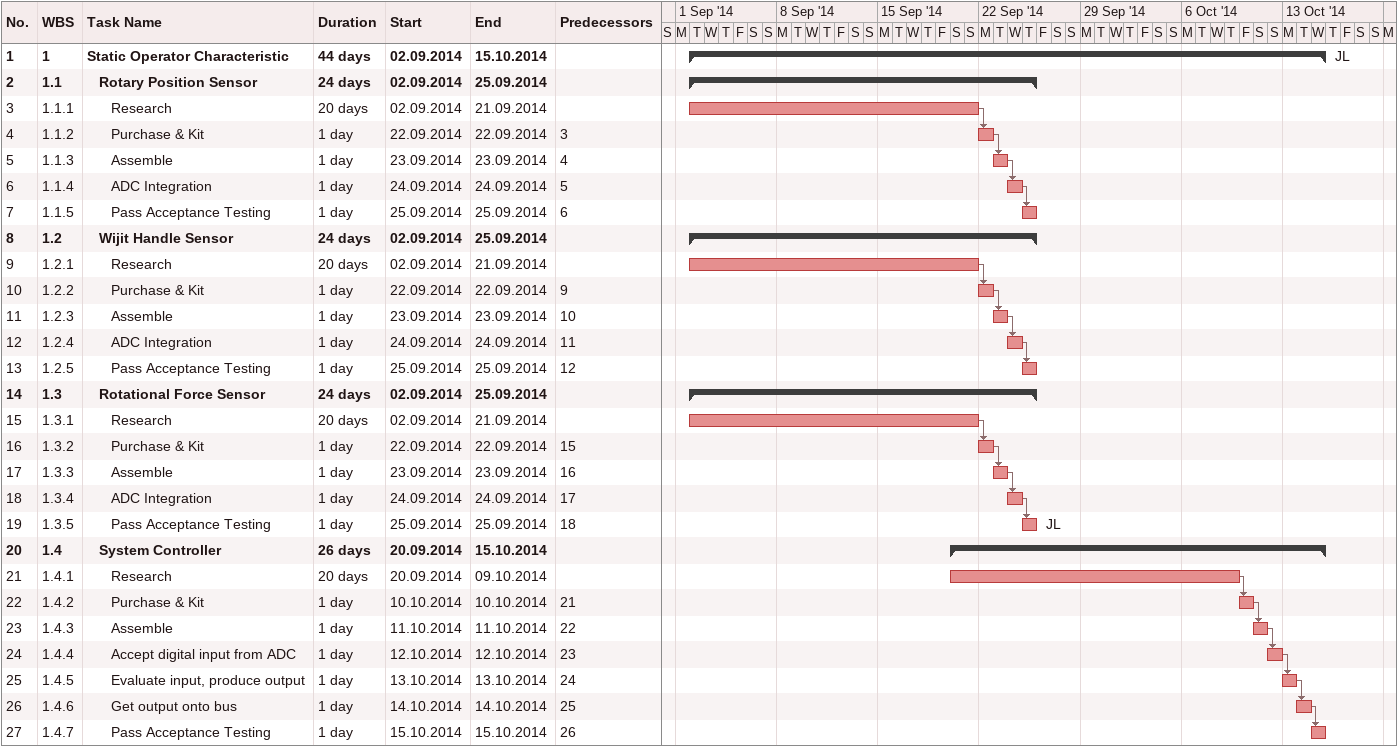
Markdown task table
| ID | WBS | Task | Duration | Start | Finish | Predecessors | Resources |
|---|---|---|---|---|---|---|---|
| 1 | 1 | **Static Operator Characteristic** | 44d | 2014-09-02 | 2014-10-15 |  | JL |
| 2 | 1.1 | **Rotary Position Sensor** | 24d | 2014-09-02 | 2014-09-25 |  |  |
| 3 | 1.1.1 | Research | 20d | 2014-09-02 | 2014-09-21 |  |  |
| 4 | 1.1.2 | Purchase & Kit | 1d | 2014-09-22 | 2014-09-22 | 3 |  |
| 5 | 1.1.3 | Assemble | 1d | 2014-09-23 | 2014-09-23 | 4 |  |
| 6 | 1.1.4 | ADC Integration | 1d | 2014-09-24 | 2014-09-24 | 5 |  |
| 7 | 1.1.5 | Pass Acceptance Testing | 1d | 2014-09-25 | 2014-09-25 | 6 |  |
| 8 | 1.2 | **Wijit Handle Sensor** | 24d | 2014-09-02 | 2014-09-25 |  |  |
| 9 | 1.2.1 | Research | 20d | 2014-09-02 | 2014-09-21 |  |  |
| 10 | 1.2.2 | Purchase & Kit | 1d | 2014-09-22 | 2014-09-22 | 9 |  |
| 11 | 1.2.3 | Assemble | 1d | 2014-09-23 | 2014-09-23 | 10 |  |
| 12 | 1.2.4 | ADC Integration | 1d | 2014-09-24 | 2014-09-24 | 11 |  |
| 13 | 1.2.5 | Pass Acceptance Testing | 1d | 2014-09-25 | 2014-09-25 | 12 |  |
| 14 | 1.3 | **Rotational Force Sensor** | 24d | 2014-09-02 | 2014-09-25 |  |  |
| 15 | 1.3.1 | Research | 20d | 2014-09-02 | 2014-09-21 |  |  |
| 16 | 1.3.2 | Purchase & Kit | 1d | 2014-09-22 | 2014-09-22 | 15 |  |
| 17 | 1.3.3 | Assemble | 1d | 2014-09-23 | 2014-09-23 | 16 |  |
| 18 | 1.3.4 | ADC Integration | 1d | 2014-09-24 | 2014-09-24 | 17 |  |
| 19 | 1.3.5 | Pass Acceptance Testing | 1d | 2014-09-25 | 2014-09-25 | 18 | JL |
| 20 | 1.4 | **System Controller** | 26d | 2014-09-20 | 2014-10-15 |  |  |
| 21 | 1.4.1 | Research | 20d | 2014-09-20 | 2014-10-09 |  |  |
| 22 | 1.4.2 | Purchase & Kit | 1d | 2014-10-10 | 2014-10-10 | 21 |  |
| 23 | 1.4.3 | Assemble | 1d | 2014-10-11 | 2014-10-11 | 22 |  |
| 24 | 1.4.4 | Accept digital input from ADC | 1d | 2014-10-12 | 2014-10-12 | 23 |  |
| 25 | 1.4.5 | Evaluate input, produce output | 1d | 2014-10-13 | 2014-10-13 | 24 |  |
| 26 | 1.4.6 | Get output onto bus | 1d | 2014-10-14 | 2014-10-14 | 25 |  |
| 27 | 1.4.7 | Pass Acceptance Testing | 1d | 2014-10-15 | 2014-10-15 | 26 |  |
